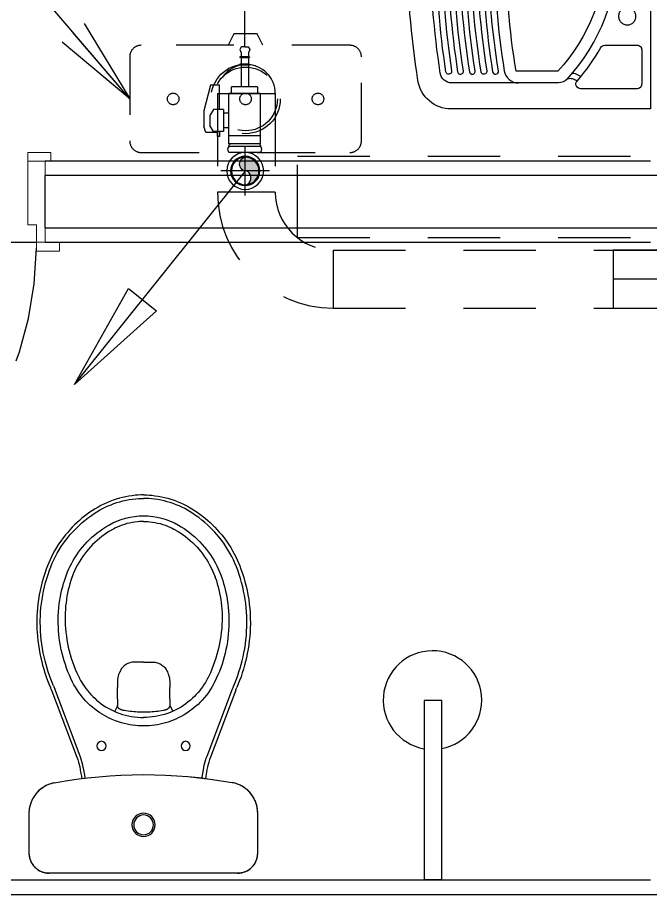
# Model space of a CAD drawing. Header units: millimetres. Extents: x 188.6 to 263.2, y 40.1 to 120.1.
# Drawn here: x 198.057 to 199.149, y 102.904 to 104.417 of the extents above; entities that cross this region are included whole.
import ezdxf

# ---------------------------------------------------------------- set-up
doc = ezdxf.new("R2010")
doc.units = ezdxf.units.MM
doc.set_wipeout_variables(frame=1)
for name, pattern in [('CENTER2', [1.125, 0.75, -0.125, 0.125, -0.125]), ('DASHDOT2', [0.5, 0.25, -0.125, 0, -0.125]), ('HIDDEN2', [0.1875, 0.125, -0.0625]), ('XREF-TIPO$0$DASHED', [15, 12, -3]), ('XREF-TIPO$0$HIDDEN', [0.375, 0.25, -0.125])]:
    doc.linetypes.add(name, pattern=pattern)
for name, color, linetype in [('ARQ', 8, 'Continuous'), ('ESTR-VIGAS', 11, 'HIDDEN2'), ('ESTRUTURA', 7, 'Continuous'), ('EXAUSTÃO-AQUECEDOR', 244, 'HIDDEN2'), ('GAS-COL', 7, 'Continuous'), ('GAS-PONTO', 202, 'Continuous'), ('GAS-TUBO-PISO', 6, 'CENTER2'), ('HID-P-AQ', 10, 'Continuous'), ('SAN-EIXOS', 8, 'DASHDOT2'), ('TIGRECAD', 2, 'Continuous')]:
    doc.layers.add(name, color=color, linetype=linetype)
doc.styles.add('60-50', font='romans.shx', dxfattribs={"height": 0.08})
doc.styles.add('60-75', font='romans.shx', dxfattribs={"height": 0.12})
doc.dimstyles.new('IND75', dxfattribs={"dimtxt": 0.15, "dimasz": 0.1875, "dimexe": 0.15, "dimexo": 0, "dimgap": 0.1, "dimtad": 1, "dimzin": 10, "dimdsep": 46, "dimtxsty": '60-75', "dimcen": 0, "dimclrd": 256, "dimclre": 1, "dimclrt": 256, "dimadec": 0, "dimazin": 0, "dimtfac": 1, "dimtix": 1, "dimtmove": 2, "dimatfit": 3, "dimfxl": 0.15, "dimtolj": 1, "dimtzin": 6, "dimarcsym": 0})
doc.dimstyles.new('SETAS50', dxfattribs={"dimtxt": 0.08, "dimasz": 0.1, "dimexe": 0.15, "dimexo": 0, "dimgap": 0.1, "dimtad": 1, "dimzin": 10, "dimdsep": 46, "dimtxsty": '60-50', "dimblk1": 'OPEN', "dimblk2": 'OPEN', "dimsah": 1, "dimcen": 0, "dimclrd": 244, "dimclre": 8, "dimclrt": 2, "dimadec": 0, "dimazin": 0, "dimtfac": 1, "dimtix": 1, "dimtmove": 2, "dimatfit": 3, "dimldrblk": 'OPEN', "dimfxl": 0.15, "dimtolj": 1, "dimtzin": 6, "dimarcsym": 0})

# ---------------------------------------------------------------- blocks, each defined once
blk = doc.blocks.new('XREF-TIPO$0$P909+cd00_p-flat-1')
at = {"color": 0}
for p, q in [((0.162, 0), (-0.162, 0)), ((0.162, 0), (0.162, -0.0003)), ((-0.1633, -0.0003), (-0.1633, -0.0003)), ((0.162, -0.0003), (0.162, -0.0003)), ((-0.1982, -0.1031), (-0.1982, -0.0352)), ((-0.1982, -0.0352), (-0.1982, -0.0352)), ((-0.1982, -0.1031), (-0.1982, -0.0352)), ((0.1968, -0.0352), (0.1968, -0.1036)), ((0.1968, -0.0352), (0.1968, -0.0352)), ((0.1968, -0.0352), (0.1968, -0.1036)), ((-0.1982, -0.1031), (-0.1982, -0.1031)), ((0.1968, -0.1036), (0.1968, -0.1036)), ((-0.1542, -0.156), (-0.1542, -0.1561)), ((0.1527, -0.1565), (0.1527, -0.1565)), ((-0.1593, -0.3162), (-0.1154, -0.2002)), ((-0.1099, -0.2023), (-0.1537, -0.3183)), ((0.1094, -0.2023), (0.1532, -0.3183)), ((0.1588, -0.3162), (0.115, -0.2002)), ((-0.0002, -0.2691), (-0.0002, -0.2689)), ((-0.0454, -0.2892), (-0.0499, -0.2795)), ((0.045, -0.2893), (0.0503, -0.2799)), ((-0.0455, -0.2967), (-0.0455, -0.2893)), ((-0.0455, -0.2967), (-0.0455, -0.2969)), ((-0.0455, -0.2969), (-0.0455, -0.2967)), ((-0.0455, -0.3002), (-0.0455, -0.2969)), ((-0.0455, -0.3002), (-0.0455, -0.3208)), ((0.045, -0.2967), (0.045, -0.2893)), ((0.045, -0.2967), (0.045, -0.2969)), ((0.045, -0.2969), (0.045, -0.2967)), ((0.045, -0.3002), (0.045, -0.2969)), ((0.045, -0.3002), (0.045, -0.3208)), ((-0.0455, -0.3283), (-0.0455, -0.3208)), ((0.045, -0.3283), (0.045, -0.3208)), ((0.1611, -0.3201), (0.1611, -0.3201)), ((-0.1109, -0.3364), (-0.1107, -0.3361)), ((-0.1105, -0.3363), (-0.1107, -0.3366)), ((0.1102, -0.3366), (0.11, -0.3363)), ((0.1104, -0.3364), (0.1102, -0.3361)), ((-0.0002, -0.3643), (-0.0158, -0.3643)), ((-0.0002, -0.3643), (0.0153, -0.3643)), ((-0.1236, -0.5115), (-0.1237, -0.5111)), ((-0.1235, -0.5111), (-0.1234, -0.5114)), ((0.1229, -0.5114), (0.123, -0.5111)), ((0.1231, -0.5115), (0.1232, -0.5111)), ((-0.0551, -0.5924), (-0.0556, -0.5922)), ((-0.0555, -0.5921), (-0.055, -0.5923)), ((0.0546, -0.5923), (0.055, -0.5921)), ((0.0547, -0.5924), (0.0551, -0.5922)), ((-0.0002, -0.607), (-0.0002, -0.6069)), ((-0.0002, -0.607), (-0.0002, -0.607))]:
    blk.add_line(p, q, dxfattribs=at)
for points in [[(-0.1982, -0.0352, 0), (-0.198, -0.0318, 0), (-0.1975, -0.0284, 0), (-0.1967, -0.0251, 0), (-0.1955, -0.0219, 0), (-0.1941, -0.0188, 0), (-0.1923, -0.0158, 0), (-0.1903, -0.0131, 0), (-0.188, -0.0106, 0), (-0.1854, -0.0083, 0), (-0.1827, -0.0062, 0), (-0.1797, -0.0045, 0), (-0.1766, -0.003, 0), (-0.1734, -0.0018, 0), (-0.1701, -0.001, 0), (-0.1667, -0.0005, 0), (-0.1633, -0.0003, 0)], [(-0.1982, -0.0352, 0), (-0.1982, -0.0345, 0), (-0.1981, -0.0331, 0), (-0.198, -0.0317, 0), (-0.1978, -0.0303, 0), (-0.1976, -0.029, 0), (-0.1974, -0.0276, 0), (-0.197, -0.0263, 0), (-0.1967, -0.025, 0), (-0.1962, -0.0236, 0), (-0.1957, -0.0224, 0), (-0.1952, -0.0211, 0), (-0.1946, -0.0198, 0), (-0.194, -0.0186, 0), (-0.1933, -0.0174, 0), (-0.1926, -0.0163, 0), (-0.1918, -0.0151, 0), (-0.191, -0.014, 0), (-0.1902, -0.0129, 0), (-0.1893, -0.0119, 0), (-0.1883, -0.0109, 0), (-0.1874, -0.0099, 0), (-0.1864, -0.009, 0), (-0.1853, -0.0081, 0), (-0.1842, -0.0073, 0), (-0.1831, -0.0065, 0), (-0.182, -0.0057, 0), (-0.1808, -0.005, 0), (-0.1796, -0.0043, 0), (-0.1784, -0.0037, 0), (-0.1771, -0.0032, 0), (-0.1758, -0.0026, 0), (-0.1745, -0.0022, 0), (-0.1732, -0.0018, 0), (-0.1719, -0.0014, 0), (-0.1706, -0.0011, 0), (-0.1692, -0.0008, 0), (-0.1678, -0.0006, 0), (-0.1665, -0.0005, 0), (-0.1651, -0.0004, 0), (-0.1637, -0.0003, 0), (-0.1633, -0.0003, 0)], [(0.162, -0.0003, 0), (0.1654, -0.0005, 0), (0.1687, -0.001, 0), (0.1721, -0.0018, 0), (0.1753, -0.003, 0), (0.1784, -0.0045, 0), (0.1813, -0.0062, 0), (0.1841, -0.0083, 0), (0.1866, -0.0106, 0), (0.1889, -0.0131, 0), (0.191, -0.0158, 0), (0.1927, -0.0188, 0), (0.1942, -0.0219, 0), (0.1953, -0.0251, 0), (0.1962, -0.0284, 0), (0.1967, -0.0318, 0), (0.1968, -0.0352, 0)], [(0.162, -0.0003, 0), (0.1627, -0.0003, 0), (0.1641, -0.0004, 0), (0.1655, -0.0005, 0), (0.1668, -0.0007, 0), (0.1682, -0.0009, 0), (0.1696, -0.0012, 0), (0.1709, -0.0015, 0), (0.1722, -0.0019, 0), (0.1735, -0.0023, 0), (0.1748, -0.0028, 0), (0.1761, -0.0033, 0), (0.1773, -0.0039, 0), (0.1786, -0.0045, 0), (0.1798, -0.0052, 0), (0.1809, -0.0059, 0), (0.1821, -0.0067, 0), (0.1832, -0.0075, 0), (0.1842, -0.0083, 0), (0.1853, -0.0092, 0), (0.1863, -0.0102, 0), (0.1873, -0.0111, 0), (0.1882, -0.0122, 0), (0.1891, -0.0132, 0), (0.1899, -0.0143, 0), (0.1907, -0.0154, 0), (0.1915, -0.0166, 0), (0.1922, -0.0177, 0), (0.1928, -0.0189, 0), (0.1934, -0.0202, 0), (0.194, -0.0214, 0), (0.1945, -0.0227, 0), (0.195, -0.024, 0), (0.1954, -0.0253, 0), (0.1958, -0.0266, 0), (0.1961, -0.028, 0), (0.1963, -0.0293, 0), (0.1965, -0.0307, 0), (0.1967, -0.0321, 0), (0.1968, -0.0334, 0), (0.1968, -0.0348, 0), (0.1968, -0.0352, 0)], [(-0.1542, -0.156, 0), (-0.1571, -0.1554, 0), (-0.16, -0.1546, 0), (-0.1629, -0.1536, 0), (-0.1657, -0.1525, 0), (-0.1685, -0.1512, 0), (-0.1712, -0.1498, 0), (-0.1737, -0.1482, 0), (-0.1762, -0.1465, 0), (-0.1786, -0.1446, 0), (-0.1809, -0.1426, 0), (-0.1831, -0.1405, 0), (-0.1851, -0.1383, 0), (-0.187, -0.136, 0), (-0.1888, -0.1335, 0), (-0.1904, -0.131, 0), (-0.1919, -0.1284, 0), (-0.1932, -0.1256, 0), (-0.1944, -0.1229, 0), (-0.1955, -0.1201, 0), (-0.1963, -0.1172, 0), (-0.197, -0.1142, 0), (-0.1976, -0.1113, 0), (-0.1979, -0.1083, 0), (-0.1981, -0.1053, 0), (-0.1982, -0.1031, 0)], [(-0.1542, -0.1561, 0), (-0.1544, -0.156, 0), (-0.1561, -0.1557, 0), (-0.1578, -0.1553, 0), (-0.1594, -0.1548, 0), (-0.1611, -0.1543, 0), (-0.1627, -0.1538, 0), (-0.1643, -0.1532, 0), (-0.1658, -0.1525, 0), (-0.1674, -0.1518, 0), (-0.1689, -0.151, 0), (-0.1704, -0.1502, 0), (-0.1719, -0.1494, 0), (-0.1734, -0.1485, 0), (-0.1748, -0.1475, 0), (-0.1762, -0.1466, 0), (-0.1775, -0.1455, 0), (-0.1789, -0.1445, 0), (-0.1802, -0.1434, 0), (-0.1814, -0.1422, 0), (-0.1826, -0.141, 0), (-0.1838, -0.1398, 0), (-0.185, -0.1385, 0), (-0.1861, -0.1372, 0), (-0.1871, -0.1359, 0), (-0.1881, -0.1345, 0), (-0.1891, -0.1331, 0), (-0.19, -0.1317, 0), (-0.1909, -0.1302, 0), (-0.1917, -0.1287, 0), (-0.1925, -0.1272, 0), (-0.1933, -0.1257, 0), (-0.194, -0.1241, 0), (-0.1946, -0.1225, 0), (-0.1952, -0.1209, 0), (-0.1957, -0.1193, 0), (-0.1962, -0.1177, 0), (-0.1966, -0.116, 0), (-0.197, -0.1143, 0), (-0.1973, -0.1127, 0), (-0.1976, -0.111, 0), (-0.1978, -0.1093, 0), (-0.198, -0.1076, 0), (-0.1981, -0.1059, 0), (-0.1982, -0.1042, 0), (-0.1982, -0.1031, 0)], [(0.1968, -0.1036, 0), (0.1967, -0.1066, 0), (0.1965, -0.1096, 0), (0.1961, -0.1126, 0), (0.1955, -0.1156, 0), (0.1947, -0.1185, 0), (0.1938, -0.1214, 0), (0.1927, -0.1242, 0), (0.1915, -0.127, 0), (0.1901, -0.1297, 0), (0.1885, -0.1323, 0), (0.1868, -0.1348, 0), (0.185, -0.1372, 0), (0.1831, -0.1395, 0), (0.181, -0.1417, 0), (0.1788, -0.1438, 0), (0.1765, -0.1457, 0), (0.1741, -0.1476, 0), (0.1715, -0.1492, 0), (0.169, -0.1507, 0), (0.1663, -0.1521, 0), (0.1635, -0.1533, 0), (0.1607, -0.1544, 0), (0.1578, -0.1553, 0), (0.1549, -0.1561, 0), (0.1527, -0.1565, 0)], [(0.1968, -0.1036, 0), (0.1968, -0.1038, 0), (0.1968, -0.1055, 0), (0.1967, -0.1072, 0), (0.1966, -0.1089, 0), (0.1964, -0.1107, 0), (0.1961, -0.1123, 0), (0.1958, -0.114, 0), (0.1955, -0.1157, 0), (0.1951, -0.1173, 0), (0.1946, -0.119, 0), (0.1941, -0.1206, 0), (0.1935, -0.1222, 0), (0.1929, -0.1238, 0), (0.1922, -0.1254, 0), (0.1915, -0.127, 0), (0.1908, -0.1285, 0), (0.19, -0.13, 0), (0.1891, -0.1314, 0), (0.1882, -0.1329, 0), (0.1872, -0.1343, 0), (0.1862, -0.1357, 0), (0.1852, -0.1371, 0), (0.1841, -0.1384, 0), (0.183, -0.1397, 0), (0.1818, -0.1409, 0), (0.1806, -0.1421, 0), (0.1794, -0.1433, 0), (0.1781, -0.1444, 0), (0.1768, -0.1455, 0), (0.1755, -0.1465, 0), (0.1741, -0.1476, 0), (0.1727, -0.1485, 0), (0.1713, -0.1494, 0), (0.1698, -0.1503, 0), (0.1683, -0.1511, 0), (0.1668, -0.1519, 0), (0.1652, -0.1526, 0), (0.1636, -0.1533, 0), (0.1621, -0.1539, 0), (0.1604, -0.1545, 0), (0.1588, -0.155, 0), (0.1572, -0.1555, 0), (0.1555, -0.1559, 0), (0.1538, -0.1563, 0), (0.1527, -0.1565, 0)], [(-0.1154, -0.2002, 0), (-0.1154, -0.2002, 0), (-0.114, -0.1961, 0), (-0.1127, -0.1919, 0), (-0.1116, -0.1877, 0), (-0.1106, -0.1834, 0), (-0.1097, -0.1791, 0), (-0.1089, -0.1747, 0), (-0.1077, -0.1674, 0), (-0.1071, -0.1634, 0)], [(-0.1011, -0.1641, 0), (-0.1014, -0.1661, 0), (-0.1024, -0.1722, 0), (-0.1035, -0.1783, 0), (-0.1043, -0.1824, 0), (-0.1051, -0.1864, 0), (-0.1061, -0.1904, 0), (-0.1072, -0.1944, 0), (-0.1085, -0.1984, 0), (-0.1099, -0.2023, 0)], [(0.1007, -0.1643, 0), (0.101, -0.1661, 0), (0.1019, -0.1722, 0), (0.103, -0.1783, 0), (0.1038, -0.1824, 0), (0.1046, -0.1864, 0), (0.1056, -0.1904, 0), (0.1067, -0.1944, 0), (0.108, -0.1984, 0), (0.1094, -0.2023, 0)], [(0.115, -0.2002, 0), (0.115, -0.2002, 0), (0.1135, -0.1961, 0), (0.1122, -0.1919, 0), (0.1111, -0.1877, 0), (0.1101, -0.1834, 0), (0.1092, -0.1791, 0), (0.1084, -0.1747, 0), (0.1072, -0.1674, 0), (0.1066, -0.1636, 0)], [(-0.0002, -0.2542, 0), (-0.005, -0.2543, 0), (-0.0098, -0.2545, 0), (-0.0145, -0.2549, 0), (-0.0192, -0.2555, 0), (-0.024, -0.2563, 0), (-0.0288, -0.2572, 0), (-0.0335, -0.2583, 0), (-0.0382, -0.2596, 0), (-0.0437, -0.2613, 0), (-0.049, -0.2632, 0), (-0.0543, -0.2653, 0), (-0.0595, -0.2677, 0), (-0.0637, -0.2698, 0), (-0.0678, -0.272, 0), (-0.0719, -0.2744, 0), (-0.0758, -0.2769, 0), (-0.0797, -0.2796, 0), (-0.0843, -0.283, 0), (-0.0887, -0.2866, 0), (-0.093, -0.2903, 0), (-0.0971, -0.2943, 0), (-0.1003, -0.2976, 0), (-0.1035, -0.3011, 0), (-0.1065, -0.3047, 0), (-0.1094, -0.3084, 0), (-0.1122, -0.3122, 0), (-0.1151, -0.3165, 0), (-0.1179, -0.3209, 0), (-0.1205, -0.3254, 0), (-0.1229, -0.33, 0)], [(0.1224, -0.33, 0), (0.12, -0.3254, 0), (0.1174, -0.3209, 0), (0.1146, -0.3165, 0), (0.1117, -0.3122, 0), (0.1083, -0.3076, 0), (0.1047, -0.3031, 0), (0.101, -0.2989, 0), (0.0971, -0.2947, 0), (0.0937, -0.2915, 0), (0.0902, -0.2883, 0), (0.0867, -0.2853, 0), (0.083, -0.2824, 0), (0.0792, -0.2796, 0), (0.0745, -0.2764, 0), (0.0697, -0.2734, 0), (0.0647, -0.2706, 0), (0.0596, -0.268, 0), (0.0554, -0.266, 0), (0.051, -0.2642, 0), (0.0467, -0.2625, 0), (0.0422, -0.2609, 0), (0.0377, -0.2596, 0), (0.0331, -0.2583, 0), (0.0285, -0.2573, 0), (0.0238, -0.2563, 0), (0.0191, -0.2556, 0), (0.0143, -0.255, 0), (0.0095, -0.2545, 0), (0.0046, -0.2543, 0), (-0.0002, -0.2542, 0)], [(-0.1107, -0.3361, 0), (-0.1107, -0.3361, 0), (-0.1089, -0.3327, 0), (-0.107, -0.3294, 0), (-0.105, -0.3262, 0), (-0.1025, -0.3224, 0), (-0.0999, -0.3188, 0), (-0.0972, -0.3153, 0), (-0.0943, -0.3118, 0), (-0.0912, -0.3084, 0), (-0.0881, -0.3051, 0), (-0.0847, -0.3019, 0), (-0.0813, -0.2989, 0), (-0.0774, -0.2956, 0), (-0.0733, -0.2926, 0), (-0.0692, -0.2897, 0), (-0.0649, -0.2869, 0), (-0.0604, -0.2844, 0), (-0.0558, -0.282, 0), (-0.0512, -0.2798, 0), (-0.0464, -0.2777, 0), (-0.0414, -0.2759, 0), (-0.0364, -0.2742, 0), (-0.0312, -0.2728, 0), (-0.0261, -0.2716, 0), (-0.021, -0.2706, 0), (-0.0158, -0.2699, 0), (-0.0106, -0.2693, 0), (-0.0054, -0.269, 0), (-0.0002, -0.2689, 0)], [(0.1102, -0.3361, 0), (0.1102, -0.3361, 0), (0.1084, -0.3327, 0), (0.1065, -0.3294, 0), (0.1045, -0.3262, 0), (0.102, -0.3224, 0), (0.0994, -0.3188, 0), (0.0967, -0.3153, 0), (0.0938, -0.3118, 0), (0.0908, -0.3084, 0), (0.0876, -0.3051, 0), (0.0843, -0.3019, 0), (0.0808, -0.2989, 0), (0.0769, -0.2956, 0), (0.0729, -0.2926, 0), (0.0687, -0.2897, 0), (0.0644, -0.2869, 0), (0.0599, -0.2844, 0), (0.0553, -0.282, 0), (0.0507, -0.2798, 0), (0.0459, -0.2777, 0), (0.0409, -0.2759, 0), (0.0359, -0.2742, 0), (0.0308, -0.2728, 0), (0.0256, -0.2716, 0), (0.0205, -0.2706, 0), (0.0153, -0.2699, 0), (0.0101, -0.2693, 0), (0.005, -0.269, 0), (-0.0002, -0.2689, 0)], [(-0.043, -0.2844, 0), (-0.0431, -0.2844, 0), (-0.0434, -0.2847, 0), (-0.0437, -0.2851, 0), (-0.044, -0.2855, 0), (-0.0443, -0.286, 0), (-0.0446, -0.2865, 0), (-0.0449, -0.2871, 0), (-0.0451, -0.2878, 0), (-0.0453, -0.2885, 0), (-0.0454, -0.2892, 0), (-0.0455, -0.2893, 0)], [(-0.0349, -0.281, 0), (-0.0353, -0.2811, 0), (-0.036, -0.2813, 0), (-0.0367, -0.2814, 0), (-0.0374, -0.2817, 0), (-0.0382, -0.2819, 0), (-0.0388, -0.2821, 0), (-0.0395, -0.2824, 0), (-0.0401, -0.2827, 0), (-0.0407, -0.283, 0), (-0.0413, -0.2833, 0), (-0.0419, -0.2837, 0), (-0.0425, -0.284, 0), (-0.043, -0.2844, 0)], [(-0.0002, -0.2778, 0), (-0.0016, -0.2778, 0), (-0.0046, -0.2778, 0), (-0.0077, -0.2779, 0), (-0.0108, -0.2781, 0), (-0.014, -0.2783, 0), (-0.0171, -0.2786, 0), (-0.0203, -0.2789, 0), (-0.0236, -0.2793, 0), (-0.0268, -0.2797, 0), (-0.0301, -0.2802, 0), (-0.0333, -0.2807, 0), (-0.0349, -0.281, 0)], [(0.0344, -0.281, 0), (0.034, -0.281, 0), (0.0307, -0.2804, 0), (0.0274, -0.2799, 0), (0.0241, -0.2794, 0), (0.0209, -0.279, 0), (0.0176, -0.2787, 0), (0.0144, -0.2784, 0), (0.0112, -0.2781, 0), (0.008, -0.278, 0), (0.0049, -0.2778, 0), (0.0017, -0.2778, 0), (-0.0002, -0.2778, 0)], [(0.0425, -0.2844, 0), (0.0422, -0.2842, 0), (0.0416, -0.2838, 0), (0.0411, -0.2834, 0), (0.0405, -0.2831, 0), (0.0398, -0.2828, 0), (0.0392, -0.2825, 0), (0.0385, -0.2822, 0), (0.0378, -0.2819, 0), (0.0371, -0.2817, 0), (0.0364, -0.2815, 0), (0.0357, -0.2813, 0), (0.0349, -0.2811, 0), (0.0344, -0.281, 0)], [(0.045, -0.2893, 0), (0.0448, -0.2885, 0), (0.0446, -0.2878, 0), (0.0444, -0.2871, 0), (0.0441, -0.2865, 0), (0.0438, -0.2859, 0), (0.0435, -0.2854, 0), (0.0432, -0.285, 0), (0.0428, -0.2847, 0), (0.0425, -0.2844, 0), (0.0425, -0.2844, 0)], [(-0.0455, -0.2967, 0), (-0.0455, -0.2967, 0)], [(0.045, -0.2967, 0), (0.045, -0.2967, 0)], [(-0.1777, -0.372, 0), (-0.1777, -0.372, 0), (-0.1762, -0.3654, 0), (-0.1745, -0.3588, 0), (-0.1726, -0.3522, 0), (-0.1706, -0.3456, 0), (-0.1685, -0.3391, 0), (-0.1661, -0.3327, 0), (-0.1638, -0.3267, 0), (-0.1612, -0.3208, 0)], [(-0.1558, -0.3233, 0), (-0.1582, -0.329, 0), (-0.1605, -0.3348, 0), (-0.1628, -0.3411, 0), (-0.1649, -0.3474, 0), (-0.1669, -0.3538, 0), (-0.1687, -0.3603, 0), (-0.1704, -0.3668, 0), (-0.1719, -0.3733, 0)], [(-0.1229, -0.33, 0), (-0.1257, -0.3359, 0), (-0.1284, -0.3418, 0), (-0.1309, -0.3478, 0), (-0.1332, -0.3539, 0), (-0.1353, -0.3601, 0), (-0.1373, -0.3663, 0), (-0.1392, -0.3727, 0), (-0.1409, -0.3792, 0), (-0.1424, -0.3857, 0), (-0.1437, -0.3923, 0), (-0.1448, -0.3989, 0), (-0.1458, -0.4055, 0), (-0.1465, -0.412, 0), (-0.147, -0.4185, 0), (-0.1474, -0.425, 0), (-0.1476, -0.4316, 0), (-0.1476, -0.4381, 0), (-0.1475, -0.4446, 0), (-0.1471, -0.4513, 0), (-0.1465, -0.458, 0), (-0.1458, -0.4647, 0), (-0.1448, -0.4714, 0), (-0.1437, -0.478, 0), (-0.1423, -0.4846, 0), (-0.1412, -0.4897, 0), (-0.1399, -0.4947, 0), (-0.1384, -0.4998, 0), (-0.1369, -0.5048, 0), (-0.1352, -0.5098, 0), (-0.1334, -0.5148, 0)], [(-0.0318, -0.3593, 0), (-0.0335, -0.358, 0), (-0.0352, -0.3565, 0), (-0.0367, -0.3549, 0), (-0.0381, -0.3532, 0), (-0.0393, -0.3514, 0), (-0.0404, -0.3495, 0), (-0.0414, -0.3476, 0), (-0.0423, -0.3455, 0), (-0.0433, -0.3428, 0), (-0.0441, -0.34, 0), (-0.0447, -0.3371, 0), (-0.0451, -0.3342, 0), (-0.0454, -0.3313, 0), (-0.0455, -0.3283, 0)], [(0.0313, -0.3593, 0), (0.0331, -0.358, 0), (0.0347, -0.3565, 0), (0.0362, -0.3549, 0), (0.0376, -0.3532, 0), (0.0388, -0.3514, 0), (0.04, -0.3495, 0), (0.0409, -0.3476, 0), (0.0418, -0.3455, 0), (0.0428, -0.3428, 0), (0.0436, -0.34, 0), (0.0442, -0.3371, 0), (0.0446, -0.3342, 0), (0.0449, -0.3313, 0), (0.045, -0.3283, 0)], [(0.133, -0.5148, 0), (0.1347, -0.5099, 0), (0.1364, -0.5049, 0), (0.1379, -0.4999, 0), (0.1394, -0.4948, 0), (0.1407, -0.4897, 0), (0.1419, -0.4846, 0), (0.1432, -0.4782, 0), (0.1443, -0.4717, 0), (0.1452, -0.4653, 0), (0.146, -0.4588, 0), (0.1465, -0.4523, 0), (0.1469, -0.4458, 0), (0.1471, -0.4391, 0), (0.1471, -0.4323, 0), (0.147, -0.4256, 0), (0.1466, -0.4189, 0), (0.146, -0.4122, 0), (0.1453, -0.4055, 0), (0.1444, -0.3991, 0), (0.1433, -0.3927, 0), (0.142, -0.3863, 0), (0.1406, -0.3799, 0), (0.139, -0.3736, 0), (0.1372, -0.3674, 0), (0.1352, -0.361, 0), (0.133, -0.3546, 0), (0.1306, -0.3484, 0), (0.128, -0.3422, 0), (0.1253, -0.3361, 0), (0.1224, -0.33, 0)], [(0.1553, -0.3233, 0), (0.1577, -0.329, 0), (0.16, -0.3348, 0), (0.1623, -0.3411, 0), (0.1644, -0.3474, 0), (0.1664, -0.3538, 0), (0.1682, -0.3603, 0), (0.1699, -0.3668, 0), (0.1714, -0.3733, 0)], [(0.1773, -0.372, 0), (0.1773, -0.372, 0), (0.1757, -0.3654, 0), (0.174, -0.3588, 0), (0.1721, -0.3522, 0), (0.1701, -0.3456, 0), (0.168, -0.3391, 0), (0.1656, -0.3327, 0), (0.1633, -0.3267, 0), (0.1607, -0.3208, 0)], [(-0.1237, -0.5111, 0), (-0.1237, -0.5111, 0), (-0.1241, -0.5101, 0), (-0.1259, -0.5049, 0), (-0.1275, -0.4996, 0), (-0.129, -0.4943, 0), (-0.1303, -0.4889, 0), (-0.1315, -0.4835, 0), (-0.1326, -0.478, 0), (-0.1335, -0.4724, 0), (-0.1342, -0.4668, 0), (-0.1348, -0.4612, 0), (-0.1353, -0.4556, 0), (-0.1357, -0.4489, 0), (-0.1358, -0.4422, 0), (-0.1358, -0.4355, 0), (-0.1355, -0.4289, 0), (-0.1351, -0.4222, 0), (-0.1344, -0.4158, 0), (-0.1336, -0.4093, 0), (-0.1327, -0.4029, 0), (-0.1315, -0.3965, 0), (-0.1302, -0.3902, 0), (-0.1287, -0.3839, 0), (-0.1269, -0.3775, 0), (-0.125, -0.3711, 0), (-0.1229, -0.3647, 0), (-0.1206, -0.3585, 0), (-0.1182, -0.3523, 0), (-0.1155, -0.3461, 0), (-0.1133, -0.3413, 0), (-0.1109, -0.3364, 0)], [(-0.1109, -0.3364, 0), (-0.1108, -0.3365, 0), (-0.1107, -0.3366, 0), (-0.1107, -0.3366, 0), (-0.1107, -0.3366, 0)], [(-0.1105, -0.3363, 0), (-0.1105, -0.3363, 0), (-0.1105, -0.3362, 0), (-0.1106, -0.3362, 0), (-0.1107, -0.3361, 0)], [(0.11, -0.3363, 0), (0.11, -0.3363, 0), (0.11, -0.3362, 0), (0.1101, -0.3362, 0), (0.1102, -0.3361, 0)], [(0.1104, -0.3364, 0), (0.1103, -0.3365, 0), (0.1102, -0.3366, 0), (0.1102, -0.3366, 0), (0.1102, -0.3366, 0)], [(0.1232, -0.5111, 0), (0.1232, -0.5111, 0), (0.1236, -0.5101, 0), (0.1254, -0.5049, 0), (0.127, -0.4996, 0), (0.1285, -0.4943, 0), (0.1298, -0.4889, 0), (0.131, -0.4835, 0), (0.1321, -0.478, 0), (0.133, -0.4724, 0), (0.1337, -0.4668, 0), (0.1344, -0.4612, 0), (0.1348, -0.4556, 0), (0.1352, -0.4489, 0), (0.1353, -0.4422, 0), (0.1353, -0.4355, 0), (0.135, -0.4289, 0), (0.1346, -0.4222, 0), (0.1339, -0.4158, 0), (0.1331, -0.4093, 0), (0.1322, -0.4029, 0), (0.131, -0.3965, 0), (0.1297, -0.3902, 0), (0.1282, -0.3839, 0), (0.1264, -0.3775, 0), (0.1245, -0.3711, 0), (0.1224, -0.3647, 0), (0.1201, -0.3585, 0), (0.1177, -0.3523, 0), (0.115, -0.3461, 0), (0.1128, -0.3413, 0), (0.1104, -0.3364, 0)], [(-0.0158, -0.3643, 0), (-0.018, -0.3643, 0), (-0.0201, -0.364, 0), (-0.0222, -0.3636, 0), (-0.0242, -0.3631, 0), (-0.0258, -0.3625, 0), (-0.0274, -0.3619, 0), (-0.0289, -0.3611, 0), (-0.0304, -0.3603, 0), (-0.0318, -0.3593, 0)], [(0.0153, -0.3643, 0), (0.0175, -0.3643, 0), (0.0197, -0.364, 0), (0.0217, -0.3636, 0), (0.0237, -0.3631, 0), (0.0253, -0.3625, 0), (0.0269, -0.3619, 0), (0.0284, -0.3611, 0), (0.0299, -0.3603, 0), (0.0313, -0.3593, 0)], [(-0.1846, -0.4328, 0), (-0.1846, -0.4328, 0), (-0.1846, -0.4287, 0), (-0.1845, -0.4245, 0), (-0.1843, -0.4204, 0), (-0.1841, -0.4162, 0), (-0.1836, -0.4088, 0), (-0.1828, -0.4014, 0), (-0.1819, -0.3941, 0), (-0.1807, -0.3867, 0), (-0.1793, -0.3793, 0), (-0.1777, -0.372, 0)], [(-0.1719, -0.3733, 0), (-0.1735, -0.3806, 0), (-0.1749, -0.3879, 0), (-0.176, -0.3953, 0), (-0.177, -0.4027, 0), (-0.1777, -0.4102, 0), (-0.1782, -0.4177, 0), (-0.1785, -0.4252, 0), (-0.1786, -0.4328, 0)], [(0.1714, -0.3733, 0), (0.173, -0.3806, 0), (0.1744, -0.3879, 0), (0.1755, -0.3953, 0), (0.1765, -0.4027, 0), (0.1772, -0.4102, 0), (0.1777, -0.4177, 0), (0.178, -0.4252, 0), (0.1781, -0.4328, 0)], [(0.1841, -0.4328, 0), (0.1841, -0.4328, 0), (0.1841, -0.4287, 0), (0.184, -0.4245, 0), (0.1838, -0.4204, 0), (0.1836, -0.4162, 0), (0.1831, -0.4088, 0), (0.1823, -0.4014, 0), (0.1814, -0.3941, 0), (0.1802, -0.3867, 0), (0.1788, -0.3793, 0), (0.1773, -0.372, 0)], [(-0.0002, -0.6528, 0), (-0.0049, -0.6527, 0), (-0.0096, -0.6525, 0), (-0.0143, -0.6521, 0), (-0.0199, -0.6515, 0), (-0.0255, -0.6507, 0), (-0.031, -0.6497, 0), (-0.0365, -0.6485, 0), (-0.0419, -0.6471, 0), (-0.0475, -0.6455, 0), (-0.053, -0.6436, 0), (-0.0584, -0.6416, 0), (-0.0637, -0.6393, 0), (-0.069, -0.6369, 0), (-0.074, -0.6344, 0), (-0.0788, -0.6317, 0), (-0.0836, -0.6288, 0), (-0.0883, -0.6259, 0), (-0.0929, -0.6228, 0), (-0.0976, -0.6195, 0), (-0.1021, -0.616, 0), (-0.1066, -0.6125, 0), (-0.1109, -0.6088, 0), (-0.1151, -0.605, 0), (-0.1194, -0.601, 0), (-0.1235, -0.5969, 0), (-0.1275, -0.5926, 0), (-0.1313, -0.5882, 0), (-0.1351, -0.5838, 0), (-0.1392, -0.5785, 0), (-0.1432, -0.5731, 0), (-0.147, -0.5676, 0), (-0.1506, -0.5619, 0), (-0.154, -0.5561, 0), (-0.1567, -0.5511, 0), (-0.1593, -0.546, 0), (-0.1618, -0.5408, 0), (-0.1641, -0.5355, 0), (-0.1663, -0.5302, 0), (-0.1684, -0.5248, 0), (-0.1709, -0.5175, 0), (-0.1732, -0.5102, 0), (-0.1753, -0.5028, 0), (-0.1772, -0.4953, 0), (-0.1789, -0.4878, 0), (-0.1804, -0.4802, 0), (-0.1817, -0.4724, 0), (-0.1827, -0.4646, 0), (-0.1835, -0.4567, 0), (-0.184, -0.4507, 0), (-0.1843, -0.4448, 0), (-0.1845, -0.4388, 0), (-0.1846, -0.4328, 0)], [(-0.1786, -0.4328, 0), (-0.1786, -0.4367, 0), (-0.1784, -0.4439, 0), (-0.178, -0.4511, 0), (-0.1774, -0.4583, 0), (-0.1766, -0.4655, 0), (-0.1756, -0.4726, 0), (-0.1744, -0.4798, 0), (-0.173, -0.487, 0), (-0.1713, -0.4943, 0), (-0.1695, -0.5015, 0), (-0.1675, -0.5087, 0), (-0.1652, -0.5157, 0), (-0.1628, -0.5228, 0), (-0.1604, -0.5288, 0), (-0.1579, -0.5348, 0), (-0.1552, -0.5408, 0), (-0.1523, -0.5466, 0), (-0.1493, -0.5524, 0), (-0.1459, -0.5581, 0), (-0.1423, -0.5638, 0), (-0.1385, -0.5693, 0), (-0.1346, -0.5748, 0), (-0.1305, -0.58, 0), (-0.1268, -0.5844, 0), (-0.1231, -0.5886, 0), (-0.1192, -0.5927, 0), (-0.1152, -0.5967, 0), (-0.1111, -0.6006, 0), (-0.1061, -0.6051, 0), (-0.1009, -0.6094, 0), (-0.0955, -0.6136, 0), (-0.0901, -0.6175, 0), (-0.0855, -0.6206, 0), (-0.0809, -0.6236, 0), (-0.0761, -0.6264, 0), (-0.0713, -0.6291, 0), (-0.0664, -0.6315, 0), (-0.0615, -0.6338, 0), (-0.0565, -0.6359, 0), (-0.0515, -0.6378, 0), (-0.0464, -0.6396, 0), (-0.0412, -0.6411, 0), (-0.0358, -0.6426, 0), (-0.0303, -0.6438, 0), (-0.0249, -0.6448, 0), (-0.0193, -0.6456, 0), (-0.0138, -0.6462, 0), (-0.0093, -0.6466, 0), (-0.0048, -0.6468, 0), (-0.0002, -0.6469, 0)], [(-0.0002, -0.6528, 0), (0.0045, -0.6527, 0), (0.0092, -0.6525, 0), (0.0138, -0.6521, 0), (0.0194, -0.6515, 0), (0.025, -0.6507, 0), (0.0305, -0.6497, 0), (0.036, -0.6485, 0), (0.0414, -0.6471, 0), (0.047, -0.6455, 0), (0.0525, -0.6436, 0), (0.0579, -0.6416, 0), (0.0632, -0.6393, 0), (0.0685, -0.6369, 0), (0.0735, -0.6344, 0), (0.0783, -0.6317, 0), (0.0831, -0.6288, 0), (0.0878, -0.6259, 0), (0.0925, -0.6228, 0), (0.0971, -0.6195, 0), (0.1016, -0.616, 0), (0.1061, -0.6125, 0), (0.1104, -0.6088, 0), (0.1146, -0.605, 0), (0.1189, -0.601, 0), (0.123, -0.5969, 0), (0.127, -0.5926, 0), (0.1309, -0.5882, 0), (0.1346, -0.5838, 0), (0.1387, -0.5785, 0), (0.1427, -0.5731, 0), (0.1465, -0.5676, 0), (0.1501, -0.5619, 0), (0.1535, -0.5561, 0), (0.1562, -0.5511, 0), (0.1589, -0.546, 0), (0.1613, -0.5408, 0), (0.1636, -0.5355, 0), (0.1658, -0.5302, 0), (0.1679, -0.5248, 0), (0.1704, -0.5175, 0), (0.1727, -0.5102, 0), (0.1748, -0.5028, 0), (0.1767, -0.4953, 0), (0.1784, -0.4878, 0), (0.1799, -0.4802, 0), (0.1812, -0.4724, 0), (0.1822, -0.4646, 0), (0.183, -0.4567, 0), (0.1835, -0.4507, 0), (0.1838, -0.4448, 0), (0.184, -0.4388, 0), (0.1841, -0.4328, 0)], [(0.1781, -0.4328, 0), (0.1781, -0.4367, 0), (0.1779, -0.4439, 0), (0.1775, -0.4511, 0), (0.1769, -0.4583, 0), (0.1761, -0.4655, 0), (0.1751, -0.4726, 0), (0.1739, -0.4798, 0), (0.1725, -0.487, 0), (0.1709, -0.4943, 0), (0.169, -0.5015, 0), (0.167, -0.5087, 0), (0.1647, -0.5157, 0), (0.1623, -0.5228, 0), (0.16, -0.5288, 0), (0.1574, -0.5348, 0), (0.1547, -0.5408, 0), (0.1519, -0.5466, 0), (0.1488, -0.5524, 0), (0.1454, -0.5581, 0), (0.1418, -0.5638, 0), (0.1381, -0.5693, 0), (0.1341, -0.5748, 0), (0.13, -0.58, 0), (0.1263, -0.5844, 0), (0.1226, -0.5886, 0), (0.1187, -0.5927, 0), (0.1147, -0.5967, 0), (0.1106, -0.6006, 0), (0.1056, -0.6051, 0), (0.1004, -0.6094, 0), (0.0951, -0.6136, 0), (0.0896, -0.6175, 0), (0.085, -0.6206, 0), (0.0804, -0.6236, 0), (0.0756, -0.6264, 0), (0.0708, -0.6291, 0), (0.0659, -0.6315, 0), (0.061, -0.6338, 0), (0.056, -0.6359, 0), (0.051, -0.6378, 0), (0.0459, -0.6396, 0), (0.0407, -0.6411, 0), (0.0353, -0.6426, 0), (0.0299, -0.6438, 0), (0.0244, -0.6448, 0), (0.0188, -0.6456, 0), (0.0133, -0.6462, 0), (0.0088, -0.6466, 0), (0.0043, -0.6468, 0), (-0.0002, -0.6469, 0)], [(-0.1237, -0.5111, 0), (-0.1235, -0.5111, 0), (-0.1235, -0.5111, 0)], [(-0.1236, -0.5115, 0), (-0.1235, -0.5114, 0), (-0.1234, -0.5114, 0), (-0.1234, -0.5114, 0)], [(-0.0556, -0.5922, 0), (-0.0556, -0.5922, 0), (-0.06, -0.5896, 0), (-0.0643, -0.5868, 0), (-0.0685, -0.5839, 0), (-0.0726, -0.5808, 0), (-0.0766, -0.5776, 0), (-0.0806, -0.5742, 0), (-0.0845, -0.5707, 0), (-0.0883, -0.567, 0), (-0.0919, -0.5632, 0), (-0.0954, -0.5593, 0), (-0.0989, -0.555, 0), (-0.1023, -0.5507, 0), (-0.1055, -0.5462, 0), (-0.1086, -0.5416, 0), (-0.1115, -0.5369, 0), (-0.1143, -0.5319, 0), (-0.117, -0.5268, 0), (-0.1194, -0.5216, 0), (-0.1217, -0.5164, 0), (-0.1236, -0.5115, 0)], [(0.0551, -0.5922, 0), (0.0551, -0.5922, 0), (0.0595, -0.5896, 0), (0.0638, -0.5868, 0), (0.068, -0.5839, 0), (0.0721, -0.5808, 0), (0.0761, -0.5776, 0), (0.0801, -0.5742, 0), (0.084, -0.5707, 0), (0.0878, -0.567, 0), (0.0914, -0.5632, 0), (0.0949, -0.5593, 0), (0.0984, -0.555, 0), (0.1018, -0.5507, 0), (0.1051, -0.5462, 0), (0.1081, -0.5416, 0), (0.111, -0.5369, 0), (0.1138, -0.5319, 0), (0.1165, -0.5268, 0), (0.1189, -0.5216, 0), (0.1212, -0.5164, 0), (0.1231, -0.5115, 0)], [(0.1231, -0.5115, 0), (0.123, -0.5114, 0), (0.1229, -0.5114, 0), (0.1229, -0.5114, 0)], [(0.1232, -0.5111, 0), (0.1231, -0.5111, 0), (0.123, -0.5111, 0)], [(-0.1334, -0.5148, 0), (-0.1314, -0.5199, 0), (-0.1292, -0.525, 0), (-0.1269, -0.53, 0), (-0.1244, -0.5349, 0), (-0.1217, -0.5397, 0), (-0.1188, -0.5445, 0), (-0.1157, -0.5493, 0), (-0.1124, -0.554, 0), (-0.109, -0.5585, 0), (-0.1055, -0.5629, 0), (-0.1017, -0.5673, 0), (-0.0977, -0.5716, 0), (-0.0936, -0.5757, 0), (-0.0894, -0.5797, 0), (-0.085, -0.5835, 0), (-0.0803, -0.5873, 0), (-0.0755, -0.5909, 0), (-0.0706, -0.5943, 0), (-0.0656, -0.5976, 0), (-0.0604, -0.6007, 0)], [(0.0599, -0.6007, 0), (0.0649, -0.5977, 0), (0.0698, -0.5946, 0), (0.0746, -0.5912, 0), (0.0793, -0.5878, 0), (0.0838, -0.5841, 0), (0.0883, -0.5802, 0), (0.0927, -0.5761, 0), (0.097, -0.5718, 0), (0.1011, -0.5674, 0), (0.105, -0.5629, 0), (0.1086, -0.5585, 0), (0.112, -0.5539, 0), (0.1151, -0.5494, 0), (0.1182, -0.5448, 0), (0.121, -0.54, 0), (0.1237, -0.5352, 0), (0.1263, -0.5302, 0), (0.1287, -0.5252, 0), (0.1309, -0.52, 0), (0.133, -0.5148, 0)], [(-0.0556, -0.5922, 0), (-0.0555, -0.5921, 0), (-0.0555, -0.5921, 0), (-0.0555, -0.5921, 0)], [(-0.0551, -0.5924, 0), (-0.0551, -0.5923, 0), (-0.0551, -0.5923, 0)], [(-0.0002, -0.607, 0), (-0.0038, -0.607, 0), (-0.0073, -0.6068, 0), (-0.0108, -0.6065, 0), (-0.0154, -0.606, 0), (-0.0199, -0.6052, 0), (-0.0244, -0.6043, 0), (-0.0289, -0.6032, 0), (-0.0332, -0.602, 0), (-0.0374, -0.6006, 0), (-0.0416, -0.599, 0), (-0.0457, -0.5973, 0), (-0.0497, -0.5954, 0), (-0.0524, -0.5939, 0), (-0.0551, -0.5924, 0)], [(-0.0002, -0.607, 0), (0.0033, -0.607, 0), (0.0068, -0.6068, 0), (0.0103, -0.6065, 0), (0.0149, -0.606, 0), (0.0194, -0.6052, 0), (0.024, -0.6043, 0), (0.0284, -0.6032, 0), (0.0327, -0.602, 0), (0.0369, -0.6006, 0), (0.0411, -0.599, 0), (0.0452, -0.5973, 0), (0.0492, -0.5954, 0), (0.052, -0.5939, 0), (0.0547, -0.5924, 0)], [(0.0547, -0.5924, 0), (0.0546, -0.5923, 0), (0.0546, -0.5923, 0)], [(0.0551, -0.5922, 0), (0.055, -0.5921, 0), (0.055, -0.5921, 0), (0.055, -0.5921, 0)]]:
    blk.add_polyline3d(points, dxfattribs=at)
for centre, radius in [((-0.0003, -0.0836), 0.02), ((-0.0003, -0.0836), 0.017), ((-0.0729, -0.2197), 0.00801), ((0.0724, -0.2197), 0.00801)]:
    blk.add_circle(centre, radius, dxfattribs=at)
for centre, radius, start, end in [((-0.162, -0.0251), 0.0251, 89.9975, 101.7343), ((0.162, -0.0252), 0.0252, 75.4972, 90.0015), ((0.162, -0.025), 0.025, 72.4433, 75.4868), ((0.0005, 0.6791), 0.8493, 259.504, 280.3175), ((0.0005, 0.6791), 0.8494, 259.504, 280.3175), ((-0.2357, -0.2867), 0.0819, 335.3949, 338.8845), ((0.2352, -0.2867), 0.0819, 201.1155, 204.6051), ((-0.233, -0.2883), 0.0848, 335.6518, 339.2799), ((0.2325, -0.2883), 0.0848, 200.7201, 204.3482), ((-0.0002, -0.4954), 0.1213, 240.2551, 270.0006), ((-0.0002, -0.4954), 0.1213, 269.9993, 299.7449)]:
    blk.add_arc(centre, radius, start, end, dxfattribs=at)
blk = doc.blocks.new('XREF-TIPO$0$CHUVEIRO')
at = {"color": 0}
for p, q in [((216.39, 104.5817), (216.39, 104.8912)), ((216.39, 104.8912), (216.42, 104.8912)), ((216.42, 104.8912), (216.42, 104.5817)), ((216.39, 104.5817), (216.42, 104.5817))]:
    blk.add_line(p, q, dxfattribs=at)
at = {"color": 0, "extrusion": (0, 0, -1)}
blk.add_ellipse((216.4058, 104.8916), major_axis=(-0.0851, 0), ratio=1, start_param=4.898771, end_param=10.827741, dxfattribs=at)
blk = doc.blocks.new('XREF-TIPO$0$A$C4A9B41A7')
for points in [[(0.56, 0.42), (0.56, 0.0761, -0.368594), (0.5111, 0.0187, -0.038701), (0.28, 0, -0.038701), (0.0489, 0.0187, -0.368594), (0, 0.0761), (0, 0.42)], [(0.0482, 0.2933, -0.050149), (0.1059, 0.3341, 0.270155), (0.11, 0.3411), (0.11, 0.397, 0.414214), (0.102, 0.405), (0.043, 0.405, 0.414214), (0.035, 0.397), (0.035, 0.2994, 0.643298)], [(0.5118, 0.2933, 0.050149), (0.4541, 0.3341, -0.270155), (0.45, 0.3411), (0.45, 0.397, -0.414214), (0.458, 0.405), (0.517, 0.405, -0.414214), (0.525, 0.397), (0.525, 0.2994, -0.643298)], [(0.28, 0.286, 1), (0.28, 0.214, 1)], [(0.28, 0.276, 1), (0.28, 0.224, 1)], [(0.4942, 0.1575, -0.038853), (0.28, 0.14, -0.038853), (0.0658, 0.1575, 1), (0.0642, 0.1476, 0.03886), (0.28, 0.13, 0.03886), (0.4958, 0.1476, 1)], [(0.4942, 0.1375, -1), (0.4958, 0.1276, -0.03886), (0.28, 0.11, -0.03886), (0.0642, 0.1276, -1), (0.0658, 0.1375, 0.038853), (0.28, 0.12, 0.038853)], [(0.28, 0.06, 0.037231), (0.4942, 0.0768, -1), (0.4958, 0.0669, -0.037237), (0.28, 0.05, -0.037237), (0.0642, 0.0669, -1), (0.0658, 0.0768, 0.037231)]]:
    blk.add_lwpolyline(points, format="xyb", close=True)
at = {"linetype": 'XREF-TIPO$0$DASHED'}
blk.add_lwpolyline([(0.45, 0.42), (0.56, 0.42)], dxfattribs=at)
for points in [[(0.16, 0.395, 1), (0.16, 0.365, 1)], [(0.4, 0.395, 1), (0.4, 0.365, 1)]]:
    blk.add_lwpolyline(points, format="xyb", close=True, dxfattribs=at)
for points in [[(0.5085, 0.2761, 0.187658), (0.28, 0.365, 0.187658), (0.0515, 0.2761)], [(0.065, 0.2601, -0.188368), (0.28, 0.3441, -0.188368), (0.495, 0.2601)], [(0.5085, 0.2761, -0.210215), (0.515, 0.2614), (0.515, 0.0769, -0.369921), (0.4981, 0.0572, -0.037507), (0.28, 0.04, -0.037507), (0.0619, 0.0572, -0.369921), (0.045, 0.0769), (0.045, 0.2614, -0.210215), (0.0515, 0.2761)], [(0.045, 0.1923, 0.368054), (0.066, 0.1676, 0.039098), (0.28, 0.15)], [(0.28, 0.15, 0.039098), (0.494, 0.1676, 0.368054), (0.515, 0.1923)], [(0.28, 0.1, -0.038297), (0.0658, 0.1172, 1), (0.0642, 0.1074, 0.038303), (0.28, 0.09, 0.038303), (0.4958, 0.1074, 1), (0.4942, 0.1172, -0.038297), (0.28, 0.1)], [(0.28, 0.08, -0.037756), (0.0658, 0.097, 1), (0.0642, 0.0871, 0.037763), (0.28, 0.07, 0.037763), (0.4958, 0.0871, 1), (0.4942, 0.097, -0.037756), (0.28, 0.08)]]:
    blk.add_lwpolyline(points, format="xyb")
for points in [[(0.0482, 0.2933), (0.0499, 0.2908), (0.0516, 0.2869), (0.052, 0.2854), (0.0523, 0.2836), (0.0524, 0.2818), (0.0523, 0.2799), (0.0515, 0.2761)], [(0.0563, 0.2993), (0.0564, 0.2991), (0.0579, 0.297), (0.0591, 0.2947), (0.0611, 0.29), (0.0611, 0.29), (0.0617, 0.2877), (0.0621, 0.2855)], [(0.4979, 0.2855), (0.4983, 0.2877), (0.4989, 0.29), (0.4989, 0.29), (0.5009, 0.2947), (0.5021, 0.297), (0.5036, 0.2991), (0.5037, 0.2993)], [(0.5118, 0.2933), (0.5101, 0.2908), (0.5084, 0.2869), (0.508, 0.2854), (0.5077, 0.2836), (0.5076, 0.2818), (0.5077, 0.2799), (0.508, 0.278), (0.5085, 0.2761)]]:
    blk.add_lwpolyline(points)
at = {"ltscale": 0.359823}
for points in [[(0.065, 0.2601), (0.065, 0.2602)], [(0.495, 0.2601), (0.495, 0.2602)]]:
    blk.add_lwpolyline(points, dxfattribs=at)
for points in [[(0.065, 0.2601), (0.065, 0.1882, 0.040426), (0.2806, 0.17)], [(0.495, 0.2601), (0.495, 0.1882, -0.040426), (0.2794, 0.17)]]:
    blk.add_lwpolyline(points, format="xyb", dxfattribs=at)
blk = doc.blocks.new('A$C1BFF5DEF')
at = {"layer": 'ARQ', "color": 8, "lineweight": 13}
for p, q in [((-0.7747, -4.87), (-0.8147, -4.87)), ((-0.8147, -4.995), (-0.8147, -4.87)), ((-0.7747, -4.885), (-0.7747, -4.87)), ((-0.7747, -4.885), (-0.8147, -4.885)), ((-0.7847, -4.885), (-0.7847, -5.025)), ((-0.8147, -4.995), (-0.7997, -4.995)), ((-0.7997, -5.04), (-0.7997, -4.995)), ((-0.7997, -5.025), (-0.7597, -5.025)), ((-0.7597, -5.04), (-0.7597, -5.025)), ((-0.7997, -5.04), (-0.7597, -5.04))]:
    blk.add_line(p, q, dxfattribs=at)
at = {"layer": 'ARQ', "color": 8}
for p, q in [((0.2603, -4.885), (-0.7847, -4.885)), ((0.2853, -4.91), (-0.7847, -4.91)), ((-0.7847, -5), (-0.7847, -4.91)), ((-0.7847, -5), (0.2853, -5)), ((-1.4097, -5.025), (-0.7997, -5.025)), ((-0.7847, -5.025), (0.2603, -5.025)), ((-1.4897, -6.125), (0.2603, -6.125)), ((-1.5147, -6.1501), (0.2853, -6.1501))]:
    blk.add_line(p, q, dxfattribs=at)
at = {"layer": 'ARQ', "color": 8, "linetype": 'XREF-TIPO$0$HIDDEN'}
blk.add_arc((-1.4082, -5.0264), 0.6086, 269.8631, 359.1899, dxfattribs=at)
at = {"layer": 'ARQ', "color": 8, "rotation": 270}
blk.add_blockref('XREF-TIPO$0$A$C4A9B41A7', (-0.1597, -4.235), dxfattribs=at)
at = {"layer": 'ARQ', "color": 8, "extrusion": (0, 0, -1), "zscale": -1, "rotation": 180}
blk.add_blockref('XREF-TIPO$0$P909+cd00_p-flat-1', (0.6145, -6.1136), dxfattribs=at)
at = {"layer": 'ARQ', "color": 8, "extrusion": (0, 0, -1), "zscale": -1}
blk.add_blockref('XREF-TIPO$0$CHUVEIRO', (-216.2899, -110.7064), dxfattribs=at)
blk = doc.blocks.new('ponto')
at = {"layer": 'GAS-PONTO'}
for p, q in [((-0.004, 0.1217), (-0.0058, 0.1186)), ((0, 0.1217), (-0.004, 0.1217)), ((0, 0.1217), (0.004, 0.1217)), ((0.004, 0.1217), (0.0058, 0.1186)), ((-0.0058, 0.1186), (-0.0043, 0.1145)), ((-0.0043, 0.1145), (-0.0043, 0.1102)), ((0.0058, 0.1186), (0.0043, 0.1145)), ((0.0043, 0.1145), (0.0043, 0.1102)), ((-0.0056, 0.1102), (-0.0056, 0.1092)), ((-0.0043, 0.1102), (-0.0056, 0.1102)), ((-0.0043, 0.1092), (-0.0056, 0.1092)), ((-0.0056, 0.1018), (-0.0056, 0.1007)), ((-0.0043, 0.1018), (-0.0056, 0.1018)), ((0.0043, 0.1102), (-0.0043, 0.1102)), ((-0.0043, 0.1102), (-0.0043, 0.0756)), ((-0.0043, 0.1092), (0.0043, 0.1092)), ((0.0043, 0.1018), (-0.0043, 0.1018)), ((0.0043, 0.1102), (0.0056, 0.1102)), ((0.0043, 0.1102), (0.0043, 0.0756)), ((0.0056, 0.1092), (0.0043, 0.1092)), ((0.0043, 0.1018), (0.0056, 0.1018)), ((0.0056, 0.1102), (0.0056, 0.1092)), ((0.0056, 0.1018), (0.0056, 0.1007)), ((-0.0043, 0.1007), (-0.0056, 0.1007)), ((-0.0043, 0.1007), (0.0043, 0.1007)), ((0.0056, 0.1007), (0.0043, 0.1007)), ((-0.0394, 0.0774), (-0.047, 0.0479)), ((-0.0292, 0.0774), (-0.0394, 0.0774)), ((-0.0292, 0.0493), (-0.0292, 0.0774)), ((-0.0153, 0.0678), (-0.0153, 0.0755)), ((0.0148, 0.0755), (-0.0152, 0.0755)), ((0.0148, 0.0755), (0.0148, 0.0678)), ((-0.0182, 0.0101), (-0.0182, 0.0678)), ((0.0176, 0.0678), (-0.0182, 0.0678)), ((0.0176, 0.0678), (0.0176, 0.0101)), ((-0.047, 0.0479), (-0.047, 0.0303)), ((-0.0361, 0.0493), (-0.04, 0.0425)), ((-0.04, 0.0425), (-0.04, 0.0311)), ((-0.0292, 0.0493), (-0.0361, 0.0493)), ((-0.0246, 0.0493), (-0.0292, 0.0493)), ((-0.0246, 0.0493), (-0.0246, 0.0243)), ((-0.0182, 0.0452), (-0.0246, 0.0452)), ((-0.0448, 0.023), (-0.047, 0.0303)), ((-0.0361, 0.0243), (-0.04, 0.0311)), ((-0.0312, 0.023), (-0.0448, 0.023)), ((-0.0292, 0.0243), (-0.0361, 0.0243)), ((-0.0312, 0.0186), (-0.0312, 0.023)), ((-0.0246, 0.0243), (-0.0292, 0.0243)), ((-0.0292, 0.0243), (-0.0292, 0.0186)), ((-0.0182, 0.0284), (-0.0246, 0.0284)), ((-0.0292, 0.0186), (-0.0312, 0.0186)), ((0.0176, 0.0101), (-0.0182, 0.0101)), ((0.0176, 0.0193), (-0.018, 0.0193)), ((-0.0185, 0.0069), (-0.0194, 0.0052)), ((-0.0185, 0.0069), (-0.0194, 0.0052)), ((-0.0194, 0.0024), (-0.0188, 0.0014)), ((-0.0194, 0.0024), (-0.0188, 0.0014)), ((-0.0185, 0.0075), (-0.0185, 0.0069)), ((-0.0185, 0.0075), (-0.0185, 0.0069)), ((0.0185, 0.0069), (-0.0185, 0.0069)), ((0.0185, 0), (-0.0185, 0)), ((0.016, 0.01), (-0.016, 0.01)), ((0.016, 0.01), (-0.016, 0.01)), ((0.0185, 0.0069), (0.0185, 0.0075)), ((0.0185, 0.0069), (0.0185, 0.0075)), ((0.0194, 0.0052), (0.0185, 0.0069)), ((0.0194, 0.0052), (0.0185, 0.0069)), ((0.0188, 0.0014), (0.0194, 0.0024)), ((0.0188, 0.0014), (0.0194, 0.0024))]:
    blk.add_line(p, q, dxfattribs=at)
for centre, radius, start, end in [((-0.0166, 0.0038), 0.00309, 153.4394, 206.5695), ((-0.0166, 0.0038), 0.00309, 153.4394, 206.5695), ((-0.0216, 0), 0.00309, 0.0045, 26.5695), ((-0.0216, 0), 0.00309, 0.0045, 26.5695), ((-0.016, 0.0075), 0.00247, 90.0045, 180.0045), ((-0.016, 0.0075), 0.00247, 90.0045, 180.0045), ((0.016, 0.0075), 0.00247, 0.0045, 90.0045), ((0.016, 0.0075), 0.00247, 0.0045, 90.0045), ((0.0216, 0), 0.00309, 153.4394, 180.0045), ((0.0216, 0), 0.00309, 153.4394, 180.0045), ((0.0166, 0.0038), 0.00309, 333.4394, 26.5695), ((0.0166, 0.0038), 0.00309, 333.4394, 26.5695)]:
    blk.add_arc(centre, radius, start, end, dxfattribs=at)
blk = doc.blocks.new('C50')
h = blk.add_hatch(color=8)
edge = h.paths.add_edge_path()
edge.add_arc((0, 0), 0.0238, 540, 720)
edge.add_ellipse((0.0119, 0), major_axis=(0.0119, 0), ratio=0.815791, start_angle=180, end_angle=360, ccw=False)
edge.add_ellipse((-0.0119, 0), major_axis=(-0.0119, 0), ratio=0.815791, start_angle=180, end_angle=360)
at = {"color": 252}
for p, q in [((0, -0.0421), (0, 0.0421)), ((0.0421, 0), (-0.0421, 0))]:
    blk.add_line(p, q, dxfattribs=at)
at = {"color": 0}
for radius in [0.0318, 0.0253]:
    blk.add_circle((0, 0), radius, dxfattribs=at)
at = {"color": 8}
blk.add_circle((0, 0), 0.0237, dxfattribs=at)
blk.add_ellipse((-0.0119, 0), major_axis=(-0.0119, 0), ratio=0.815791, start_param=3.141593, end_param=6.283185, dxfattribs=at)
at = {"color": 8, "extrusion": (0, 0, -1)}
blk.add_ellipse((0.0119, 0), major_axis=(0.0119, 0), ratio=0.815791, start_param=0, end_param=3.141593, dxfattribs=at)
blk = doc.blocks.new('*U102')
blk.add_wipeout([(-0.0146, 0.05), (-0.0146, -0.05), (0.15, -0.05), (0.15, 0.05)])
blk.add_lwpolyline([(-0.0146, 0.05), (-0.0146, -0.05), (0.15, -0.05), (0.15, 0.05)], close=True)
at = {"layer": 'SAN-EIXOS'}
blk.add_line((-0.0146, 0), (0.15, 0), dxfattribs=at)
blk = doc.blocks.new('AQKOMECO')
at = {"linetype": 'HIDDEN2', "ltscale": 0.25}
for p, q in [((-0.02, 0.205), (-0.0298, 0.185)), ((0.02, 0.205), (-0.02, 0.205)), ((0.0298, 0.185), (0.02, 0.205))]:
    blk.add_line(p, q, dxfattribs=at)
blk.add_lwpolyline([(0.2, 0.02), (0.2, 0.165, 0.414214), (0.18, 0.185), (-0.18, 0.185, 0.414214), (-0.2, 0.165), (-0.2, 0.02, 0.414214), (-0.18, 0), (0.18, 0, 0.414214)], format="xyb", close=True, dxfattribs=at)
for centre, radius in [((0, 0.0925), 0.06), ((0, 0.0925), 0.055), ((-0.125, 0.0925), 0.01), ((0, 0.0925), 0.01), ((0.125, 0.0925), 0.01)]:
    blk.add_circle(centre, radius, dxfattribs=at)
blk = doc.blocks.new('_OPEN')
at = {"color": 0, "linetype": 'ByBlock'}
for p, q in [((-1, 0.167), (0, 0)), ((0, 0), (-1, -0.167)), ((0, 0), (-1, 0))]:
    blk.add_line(p, q, dxfattribs=at)
blk = doc.blocks.new('CHA4')
at = {"layer": 'EXAUSTÃO-AQUECEDOR', "linetype": 'Continuous'}
for p, q in [((-0.9083, 0.3202), (-0.8083, 0.3202)), ((0, -0.125), (0, 0.125))]:
    blk.add_line(p, q, dxfattribs=at)
at = {"layer": 'EXAUSTÃO-AQUECEDOR'}
for p, q in [((-0.9083, 0.3202), (-0.9083, 0.1503)), ((-0.8083, 0.3202), (-0.8083, 0.1503)), ((-0.8083, 0.1503), (-0.9083, 0.1503)), ((-0.7083, 0.0503), (0, 0.0503)), ((-0.7083, 0.0503), (-0.7083, -0.0497)), ((-0.7083, -0.0497), (0, -0.0497))]:
    blk.add_line(p, q, dxfattribs=at)
for centre, radius, start, end in [((-0.8583, 0.3202), 0.05, 360, 180), ((-0.7083, 0.1503), 0.2, 180, 270), ((-0.7083, 0.1503), 0.1, 180, 270)]:
    blk.add_arc(centre, radius, start, end, dxfattribs=at)
at = {"layer": 'EXAUSTÃO-AQUECEDOR', "linetype": 'Continuous'}
blk.add_arc((-0.0474, 0), 0.1337, 290.7729, 69.2271, dxfattribs=at)
blk = doc.blocks.new('COBERTURA_29-09-2016')
at = {"layer": 'ESTR-VIGAS'}
blk.add_line((-8.14, -3.59), (-8.14, -3.45), dxfattribs=at)
for points in [[(-8.14, -3.45), (-6.7, -3.45)], [(-8.14, -3.59), (-7.42, -3.59)]]:
    blk.add_lwpolyline(points, dxfattribs=at)

msp = doc.modelspace()

# ---------------------------------------------------------------- block references
at = {"layer": 'ARQ'}
msp.add_blockref('A$C1BFF5DEF', (198.8891, 109.0543), dxfattribs=at)

# ---------------------------------------------------------------- next in the draw order: linework, layer by layer
at = {"layer": 'GAS-TUBO-PISO'}
msp.add_lwpolyline([(198.449, 104.3668), (198.4491, 105.5304, -0.414205), (198.6491, 105.7304), (200.6334, 105.7304, 0.414205), (200.8334, 105.9304), (200.8335, 107.521)], format="xyb", dxfattribs=at)

# ---------------------------------------------------------------- next in the draw order: block references
at = {"layer": 'GAS-COL', "xscale": -1, "rotation": 90}
msp.add_blockref('C50', (198.4499, 104.1524), dxfattribs=at)
at = {"layer": 'GAS-PONTO', "xscale": 1.5, "yscale": 1.5, "zscale": 1.5}
msp.add_blockref('ponto', (198.449, 104.1842), dxfattribs=at)
at = {"layer": 'GAS-PONTO', "rotation": 180}
msp.add_blockref('*U102', (199.235, 103.9659, 0), dxfattribs=at)
at = {"layer": 'HID-P-AQ'}
msp.add_blockref('AQKOMECO', (198.4504, 104.1842), dxfattribs=at)

# ---------------------------------------------------------------- next in the draw order: leaders
at = {"layer": 'GAS-COL'}
msp.add_leader([(198.155, 103.784), (198.4499, 104.1513)], dimstyle='IND75', override={"dimldrblk": 'ClosedBlank'}, dxfattribs=at)
at = {"layer": 'TIGRECAD'}
msp.add_leader([(198.2504, 104.2767), (197.8912, 104.6973), (195.4913, 104.6973)], dimstyle='SETAS50', override={"dimasz": 0.15}, dxfattribs=at)

# ---------------------------------------------------------------- next in the draw order: block references
at = {"layer": 'ESTRUTURA'}
msp.add_blockref('COBERTURA_29-09-2016', (206.6802, 107.6277), dxfattribs=at)
at = {"layer": 'EXAUSTÃO-AQUECEDOR', "linetype": 'Continuous'}
msp.add_blockref('CHA4', (199.3101, 103.9656, 0), dxfattribs=at)

doc.saveas('drawing.dxf')
